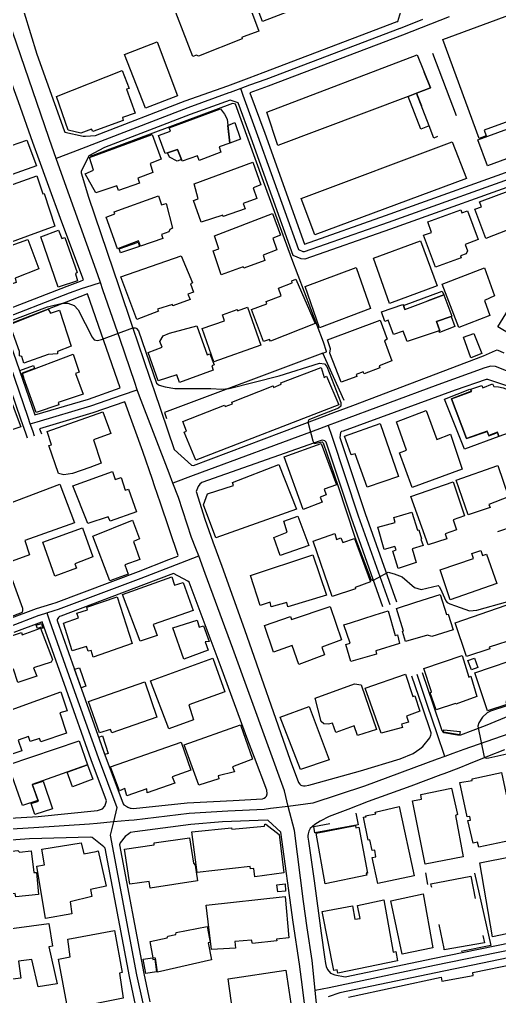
# Model space of a CAD drawing. Header units: millimetres. Extents: x 198785 to 203305, y 542885 to 545889.
# Drawn here: x 201759.8 to 201891.8, y 543112 to 543380.9 of the extents above; entities that cross this region are included whole.
import ezdxf

# ---------------------------------------------------------------- set-up
doc = ezdxf.new("R2010")
doc.units = ezdxf.units.MM
doc.linetypes.add('FENCE_25K', pattern=[54.3, 28.7, -9.2, -16.4])
doc.linetypes.add('HIDDEN_BULD_25K', pattern=[28.8, 18.4, -10.4])
for name, color, linetype in [('A0013117', 253, 'Continuous'), ('A0023217', 253, 'Continuous'), ('B0014111', 253, 'Continuous'), ('B0014112', 253, 'Continuous'), ('B0014113', 253, 'Continuous'), ('B0014114', 253, 'Continuous'), ('B0014116', 253, 'Continuous'), ('B0024120', 253, 'Continuous'), ('F0017111', 253, 'Continuous'), ('F0047224', 253, 'Continuous')]:
    doc.layers.add(name, color=color, linetype=linetype)

msp = doc.modelspace()

# ---------------------------------------------------------------- linework, layer by layer
at = {"layer": 'A0013117'}
for points in [[(201761.04, 543382.76), (201764.54, 543371.44), (201772.02, 543350.36), (201772.24, 543349.91), (201777.26, 543348.82), (201777.96, 543348.86), (201780.69, 543349.01), (201805.34, 543358.52), (201817.03, 543362.72), (201822.95, 543364.91), (201826.78, 543366.33), (201863.66, 543380.35), (201863.79, 543380.4), (201864.66, 543383.14), (201865.05, 543385.58), (201865.05, 543386.98), (201864.96, 543388.07), (201864.7, 543389.4), (201854.72, 543416.24), (201854, 543417.73), (201853.84, 543417.89)], [(201877.95, 543381.71), (201865.11, 543376.62), (201828.19, 543362.58), (201823.16, 543360.72), (201827.22, 543349.64), (201838.14, 543319.11), (201860.47, 543326.95), (201900.86, 543341.46), (201914.77, 543346.89), (201916.38, 543346.96), (201917.12, 543346.85), (201921.56, 543345.62), (201930.93, 543341.74), (201935.21, 543341.29), (201935.7, 543341.36), (201936.05, 543341.49), (201936.37, 543341.69), (201950.27, 543365.21), (201963.04, 543387.94)], [(201762, 543265.64), (201761.49, 543267.08), (201760.26, 543270.66), (201751.74, 543295.42), (201750.74, 543298.98), (201772.85, 543307.55), (201776.56, 543308.93), (201777.41, 543309.29), (201771.45, 543325.17), (201767.5, 543335.98), (201765.19, 543342.32), (201763.47, 543347.12), (201759.45, 543358.32), (201752.51, 543377.15), (201752.2, 543377.33), (201751.75, 543377.52), (201751.44, 543377.61), (201751.09, 543377.67)], [(201817.68, 543358.71), (201806.74, 543354.77), (201783.15, 543345.67), (201778.79, 543343.37), (201776.74, 543339.09), (201776.72, 543338.77), (201778.75, 543332.04), (201785.53, 543312.04), (201787, 543307.69), (201790.88, 543296.24), (201795.54, 543282.47), (201796.78, 543278.81), (201802.27, 543262.57), (201807.03, 543258.29), (201807.59, 543258.2), (201841.6, 543271), (201846.24, 543272.75), (201851.43, 543274.7), (201887.35, 543288.36), (201890.71, 543289.86), (201891.19, 543290), (201892.97, 543289.14)], [(201902.27, 543337.72), (201861.81, 543323.18), (201838.27, 543314.92), (201837.23, 543315.07), (201835.01, 543316), (201823.46, 543348.28), (201819.91, 543357.96), (201817.68, 543358.71)], [(201778.5, 543305.38), (201774.27, 543303.81), (201755.57, 543296.56), (201764, 543272.06), (201778.72, 543276.46), (201787.43, 543279.5), (201778.5, 543305.38)], [(201891.32, 543239.98), (201899.99, 543242.91), (201910.05, 543246.31), (201907.28, 543254.49), (201905.88, 543258.64), (201905.24, 543260.53), (201900.81, 543272.66), (201898.92, 543277.84), (201897.58, 543278.79), (201897.03, 543279.02), (201895.44, 543279.55), (201888.6, 543281.86), (201888.1, 543281.81), (201879.62, 543278.86), (201848.78, 543267.61), (201848.35, 543267.51), (201848.04, 543267.27), (201847.86, 543265.88), (201854.84, 543244.97), (201863.47, 543220.6)], [(201756.84, 543215.91), (201764.48, 543218.8), (201768.67, 543220.11), (201769.81, 543220.47), (201792.49, 543229.02), (201800.85, 543232.25), (201803.35, 543233.15), (201803.44, 543233.36), (201798.54, 543247.78), (201796.9, 543252.58), (201796.31, 543254.33), (201793.69, 543262.05), (201788.78, 543275.73), (201779.96, 543272.65), (201765.31, 543268.28), (201765.78, 543266.87)], [(201859.7, 543219.26), (201851.05, 543243.67), (201844.07, 543264.61), (201843.77, 543264.95), (201842.99, 543265.11), (201842.43, 543264.97), (201809.88, 543253.52), (201809.32, 543253.02), (201808.91, 543252.42), (201808.4, 543250.99), (201810.71, 543243.37), (201812.95, 543237.14), (201815.37, 543230.42), (201821.64, 543212.98), (201834.24, 543177.05), (201836.49, 543170.87), (201836.88, 543170.39), (201837.1, 543170.19), (201837.43, 543170.1), (201837.84, 543169.98), (201838.34, 543170), (201839.34, 543170.11), (201840.37, 543170.41), (201853.59, 543174.14), (201864.43, 543177.42), (201868.01, 543178.86), (201869.89, 543180.15), (201870.7, 543180.82), (201872.6, 543183.2), (201872.94, 543183.96), (201872.97, 543184.27), (201872.95, 543184.56), (201870.59, 543191.61), (201867.71, 543200.18)], [(201802.15, 543228.46), (201793.91, 543225.28), (201771.12, 543216.69), (201770.78, 543216.58), (201770.5, 543216.28), (201770.17, 543215.72), (201770.1, 543215.47), (201776.34, 543197.9), (201783.25, 543178.47), (201788.27, 543164.98), (201788.43, 543164.78), (201789.3, 543164.25), (201789.6, 543164.06), (201790.17, 543163.86), (201790.52, 543163.8), (201791.15, 543163.75), (201805.88, 543165.29), (201818.53, 543165.9), (201826.6, 543166.42), (201827.1, 543166.61), (201827.39, 543166.88), (201827.67, 543167.14), (201827.93, 543167.79), (201827.8, 543168.73), (201824.4, 543177.77), (201822.58, 543182.55), (201815.19, 543202.56), (201806.42, 543226.04), (201806.02, 543226.28), (201802.15, 543228.46)], [(201870.55, 543201.14), (201873.43, 543192.56), (201875.89, 543185.23), (201876.19, 543184.86), (201876.52, 543184.64), (201880.25, 543183.99), (201881.14, 543184.01), (201887.91, 543186.62), (201905.47, 543193.81), (201905.78, 543194.05), (201905.81, 543194.22), (201904.69, 543197.75), (201895.08, 543224.5)], [(201747.73, 543160.55), (201764.86, 543161.53), (201781.26, 543163.22), (201782.55, 543163.68), (201783.22, 543164.35), (201783.46, 543164.94), (201783.55, 543165.23), (201783.69, 543165.81), (201779.49, 543177.11), (201772.57, 543196.56), (201766, 543215.08)], [(201766, 543215.08), (201765.79, 543215.01), (201758.21, 543212.16)], [(201893.2, 543179.87), (201888.49, 543178.04), (201883.26, 543175.9), (201880.58, 543174.86), (201876.43, 543173.25), (201875.69, 543172.97), (201867.37, 543169.85), (201855.63, 543165.67), (201850.09, 543163.46), (201844.98, 543161.48), (201842.45, 543160.28), (201840.95, 543159.32), (201839.68, 543158.19), (201839.53, 543157.89), (201839.33, 543157.49), (201839.16, 543156.73), (201839.11, 543156.31), (201839.09, 543155.88), (201839.22, 543154.74), (201840.77, 543143.77), (201842.74, 543129.39), (201843.68, 543122.85), (201843.94, 543121.04), (201844.11, 543120.23), (201844.48, 543119.38), (201845.27, 543118.35), (201846.49, 543117.9), (201849.34, 543117.36), (201873.49, 543122.42), (201903.56, 543128.6)], [(201827.89, 543160.55), (201815.63, 543160.03), (201806.9, 543159.36), (201791.52, 543157.34), (201790.28, 543157.08), (201789.84, 543156.79), (201788.79, 543156.01), (201787.42, 543154.24), (201787.25, 543153.76), (201793.93, 543118.29), (201795.63, 543110.5)], [(201838.17, 543110.09), (201837.32, 543116.62), (201836.77, 543120.85), (201835.03, 543132.45), (201831.6, 543157.21), (201828.13, 543160.39), (201827.89, 543160.55)], [(201779.28, 543155.79), (201762.51, 543155.37), (201748.51, 543154.34)], [(201759.44, 543071.78), (201761.09, 543069.9), (201761.27, 543069.79), (201762.01, 543069.5), (201777.04, 543066.99), (201796.62, 543064.6), (201797.15, 543064.77), (201799.61, 543067.11), (201799.52, 543068.39), (201799.52, 543068.53), (201797.18, 543082.33), (201795.67, 543090.81), (201793.19, 543102.48), (201791.71, 543109.67), (201790.01, 543117.5), (201783.36, 543152.82), (201782.95, 543153.13), (201779.76, 543155.71), (201779.28, 543155.79)], [(201916.4, 543127.31), (201904.39, 543124.68), (201874.31, 543118.5), (201847.9, 543112.97), (201844.69, 543111.84)]]:
    msp.add_lwpolyline(points, dxfattribs=at)
at = {"layer": 'A0023217'}
for points in [[(201769.87, 543342.69), (201768, 543347.93), (201767.8, 543348.5), (201756.84, 543380.61), (201753.5, 543390.38), (201750.48, 543399.22), (201742.07, 543423.03), (201735.19, 543438.31), (201733.62, 543441.8)], [(201870.6, 543380.95), (201864.45, 543378.51), (201864.38, 543378.49), (201827.48, 543364.45), (201823.06, 543362.82), (201820.6, 543361.91)], [(201820.6, 543361.91), (201817.72, 543360.84), (201817.36, 543360.71), (201806.04, 543356.65), (201774.44, 543344.45), (201769.87, 543342.69)], [(201936.03, 543335.41), (201933.43, 543337.89), (201920.91, 543343.72), (201916.7, 543344.89), (201916.28, 543344.95), (201915.19, 543344.91), (201901.56, 543339.59), (201861.14, 543325.06), (201838.07, 543316.97), (201837.77, 543317.01), (201836.6, 543317.5), (201825.34, 543348.96), (201821.28, 543360.03), (201820.6, 543361.91)], [(201782.04, 543308.55), (201781.31, 543310.61), (201771.8, 543337.28), (201769.87, 543342.69)], [(201762.74, 543269.6), (201762.13, 543271.36), (201753.65, 543296.02), (201753.15, 543297.77), (201773.56, 543305.68), (201777.12, 543307), (201777.97, 543307.27), (201782.04, 543308.55)], [(201792.17, 543279.03), (201791.5, 543280.99), (201787.42, 543292.89), (201782.73, 543306.54), (201782.04, 543308.55)], [(201902.16, 543279.53), (201898.72, 543282.18), (201890.71, 543285.37), (201889.42, 543285.49), (201887.73, 543285.09), (201874.86, 543280.32), (201847.13, 543270.05), (201844.67, 543269.14)], [(201762.74, 543269.6), (201764.65, 543270.17), (201779.34, 543274.56), (201788.11, 543277.61), (201792.17, 543279.03)], [(201801.96, 543253.32), (201800.92, 543256.03), (201792.78, 543277.27), (201792.17, 543279.03)], [(201763.89, 543266.25), (201763.4, 543267.68), (201762.74, 543269.6)], [(201844.67, 543269.14), (201842.25, 543268.24), (201807.57, 543255.4), (201801.96, 543253.32)], [(201844.67, 543269.14), (201845.63, 543266.24), (201852.94, 543244.32), (201861.59, 543219.93)], [(201809.07, 543233.28), (201808.28, 543235.28), (201807.07, 543238.37), (201803.47, 543249.38), (201801.96, 543253.32)], [(201767.24, 543217.57), (201769.32, 543218.22), (201770.47, 543218.58), (201793.2, 543227.15), (201804.16, 543231.38), (201809.07, 543233.28)], [(201833.68, 543164.32), (201832.61, 543168.55), (201818.42, 543207.77), (201810.85, 543228.42), (201809.07, 543233.28)], [(201724.25, 543202.99), (201728.41, 543204.06), (201731.36, 543204.82), (201757.52, 543214.04), (201765.13, 543216.91), (201765.24, 543216.94), (201767.24, 543217.57)], [(201767.24, 543217.57), (201768.01, 543215.39), (201774.46, 543197.23), (201781.37, 543177.79), (201786.5, 543164.01), (201785.58, 543160.02)], [(201876.72, 543178.05), (201874.63, 543184.28), (201872.01, 543192.09), (201869.13, 543200.66)], [(201909.39, 543189.53), (201906.98, 543188.7), (201882.01, 543180), (201878.92, 543178.86), (201876.72, 543178.05)], [(201876.72, 543178.05), (201874.62, 543177.28), (201854.61, 543169.9), (201840.49, 543165.2), (201838.41, 543164.93), (201833.68, 543164.32)], [(201833.68, 543164.32), (201828.77, 543163.69), (201827.08, 543163.47), (201817.08, 543162.96), (201806.39, 543162.33), (201791.34, 543160.54), (201789.82, 543160.41), (201785.58, 543160.02)], [(201841.06, 543113.58), (201840.68, 543117.35), (201840.22, 543121.85), (201838.89, 543130.92), (201837.9, 543138.11), (201835.37, 543157.67), (201833.68, 543164.32)], [(201785.58, 543160.02), (201781.13, 543159.62), (201779.05, 543159.43), (201763.68, 543158.45), (201748.36, 543157.46), (201746.68, 543157.32), (201742.85, 543157)], [(201785.58, 543160.02), (201784.73, 543156.35), (201791.97, 543117.9), (201793.67, 543110.09), (201795.15, 543102.89), (201797.63, 543091.19), (201799.15, 543082.67), (201801.51, 543068.73), (201801.68, 543064.12), (201801.86, 543059.22)], [(201920.61, 543130.6), (201918.21, 543130.03), (201903.97, 543126.64), (201873.9, 543120.46), (201844.92, 543114.39), (201841.06, 543113.58)], [(201849.34, 543056.48), (201847.53, 543062.11), (201845.31, 543080.23), (201843.53, 543093.9), (201841.69, 543107.36), (201841.32, 543110.94), (201841.06, 543113.58)]]:
    msp.add_lwpolyline(points, dxfattribs=at)
at = {"layer": 'B0014111'}
for points in [[(201842.63, 543386.62), (201826.58, 543380.36), (201819.12, 543400.04), (201835.04, 543406.12), (201842.63, 543386.62)], [(201818.8, 543395.98), (201825.55, 543377.7), (201821.3, 543376.14), (201820.9, 543376), (201821.04, 543375.6), (201809, 543370.88), (201808.41, 543371.16), (201807.46, 543370.76), (201800.55, 543388.64), (201807.57, 543391.35), (201807.9, 543392.37), (201809.36, 543392.95), (201810.2, 543392.65), (201818.8, 543395.98)], [(201914.84, 543382.46), (201919.15, 543369.29), (201920.82, 543369.98), (201923.37, 543362.51), (201916.06, 543359.81), (201915.75, 543360.74), (201887.59, 543350.45), (201888.12, 543348.89), (201886.19, 543348.21), (201876.18, 543375.46), (201906.3, 543386.6), (201905.91, 543387.45), (201912.98, 543390.15), (201915.55, 543382.99), (201914.84, 543382.46)], [(201903.39, 543346.12), (201888.47, 543340.69), (201885.83, 543347.83), (201900.61, 543353.26), (201903.39, 543346.12)], [(201761.82, 543347.73), (201764.4, 543340.65), (201745.26, 543333.84), (201742.87, 543341.02), (201751.92, 543343.71), (201752.68, 543341.65), (201754.05, 543342.23), (201753.42, 543344.15), (201755.67, 543344.87), (201755.44, 543345.49), (201761.82, 543347.73)], [(201764.51, 543337.87), (201766.14, 543332.91), (201766.52, 543333.03), (201769.52, 543324.09), (201751.65, 543317.51), (201746.76, 543331.53), (201764.51, 543337.87)], [(201770.5, 543322.97), (201771.45, 543320.66), (201772.23, 543320.93), (201775.61, 543311.25), (201775.15, 543310.91), (201775.7, 543308.98), (201770.39, 543307.25), (201765.62, 543321.12), (201770.5, 543322.97)], [(201835.91, 543246.16), (201813.72, 543238.25), (201810.4, 543247.3), (201811.47, 543250.36), (201818.66, 543252.68), (201818.31, 543253.45), (201831.06, 543258.47), (201835.91, 543246.16)], [(201889.11, 543207.66), (201882.73, 543205.55), (201879.58, 543214.85), (201893.61, 543219.68), (201896.41, 543210.51), (201888.92, 543208.13), (201889.11, 543207.66)], [(201881.48, 543205.83), (201883.36, 543199.92), (201883.93, 543200.15), (201885.59, 543194.52), (201879.8, 543192.46), (201879.64, 543192.65), (201874.35, 543190.86), (201872.7, 543195.61), (201873.09, 543195.81), (201870.95, 543202.27), (201881.48, 543205.83)], [(201814.62, 543171.89), (201809.07, 543170.18), (201805.05, 543181.26), (201820.57, 543186.79), (201823.84, 543177.31), (201818.39, 543175.24), (201818.89, 543173.81), (201814.4, 543172.73), (201814.62, 543171.89)], [(201768.83, 543163.67), (201764.02, 543162.09), (201762.95, 543165.09), (201764.99, 543165.76), (201763.38, 543170.35), (201766.3, 543171.28), (201768.83, 543163.67)], [(201881.83, 543150.44), (201871.36, 543148.4), (201867.86, 543165.84), (201870.35, 543166.28), (201870.17, 543167.57), (201878.55, 543169.29), (201880.19, 543162.04), (201879.64, 543161.8), (201881.83, 543150.44)], [(201827.53, 543159.45), (201831.18, 543156.59), (201832.48, 543146), (201824.45, 543144.95), (201824.18, 543147.19), (201823.28, 543147.08), (201823.17, 543147.75), (201808.59, 543146.14), (201807.12, 543157.32), (201818.07, 543158.45), (201818.13, 543158.04), (201827.13, 543158.87), (201827.21, 543159.4), (201827.53, 543159.45)]]:
    msp.add_lwpolyline(points, dxfattribs=at)
at = {"layer": 'B0014112'}
for points in [[(201804.32, 543342.41), (201803.26, 543345.18), (201800.49, 543344.24), (201799.82, 543344.01), (201797.97, 543348.99), (201801.27, 543350.21), (201800.89, 543351.16), (201815.04, 543356.36), (201816.18, 543354.91), (201816.86, 543353.52), (201817.65, 543346.91), (201814.68, 543345.85), (201815.15, 543344.44), (201809.17, 543342.08), (201808.69, 543343.38), (201804.5, 543341.93), (201804.32, 543342.41)], [(201792.79, 543335.91), (201786.96, 543333.86), (201786.49, 543335.15), (201780.75, 543333.25), (201777.82, 543338.47), (201780.16, 543339.44), (201779.04, 543342.93), (201796.22, 543349.24), (201798.72, 543342.45), (201795.68, 543341.32), (201796.43, 543338.86), (201792.31, 543337.29), (201792.79, 543335.91)], [(201821.85, 543328.79), (201815.75, 543326.67), (201815.67, 543327.06), (201809.77, 543325.11), (201807.61, 543331.11), (201808.95, 543331.53), (201807.83, 543335.69), (201823.95, 543341.63), (201826.17, 543335.45), (201824.03, 543334.56), (201825.08, 543331.62), (201821.32, 543330.26), (201821.85, 543328.79)], [(201798.02, 543332.38), (201798.83, 543329.88), (201800.07, 543330.29), (201801.88, 543323.45), (201801.13, 543323.11), (201800.86, 543322.45), (201798.83, 543321.71), (201799.15, 543320.68), (201793.01, 543318.51), (201792.45, 543320.02), (201786.7, 543317.8), (201783.56, 543326.54), (201786.02, 543327.4), (201785.83, 543328.02), (201798.02, 543332.38)], [(201894.88, 543333.96), (201895.87, 543331.22), (201897.6, 543331.93), (201901.12, 543321.94), (201895.22, 543319.54), (201893.85, 543322.93), (201888.07, 543320.66), (201885.01, 543328.69), (201886.86, 543329.4), (201886.32, 543330.76), (201894.88, 543333.96)], [(201827.26, 543314.6), (201821.44, 543312.47), (201821.31, 543312.89), (201815.26, 543310.68), (201813.03, 543317.29), (201814.59, 543317.78), (201813.39, 543321.34), (201829.37, 543327.57), (201831.53, 543321.55), (201829.41, 543320.7), (201830.53, 543317.51), (201826.78, 543316.02), (201827.26, 543314.6)], [(201881.11, 543328.58), (201881.41, 543327.75), (201883.02, 543328.3), (201885.92, 543320.33), (201882.35, 543318.96), (201882.98, 543317.28), (201882.63, 543316.46), (201881.1, 543315.89), (201881.25, 543315.31), (201874.21, 543312.77), (201870.9, 543321.58), (201873.1, 543322.34), (201872.05, 543325.2), (201881.11, 543328.58)], [(201758.85, 543308.5), (201752.75, 543306.56), (201749.46, 543315.91), (201762.02, 543320.38), (201765.05, 543312.31), (201758.53, 543309.7), (201758.85, 543308.5)], [(201874.64, 543307.65), (201861.57, 543302.77), (201857.09, 543315.2), (201870.04, 543320.04), (201874.64, 543307.65)], [(201806.68, 543303.83), (201801.94, 543302.11), (201801.82, 543302.5), (201797.76, 543301.15), (201798.03, 543300.67), (201792.03, 543298.39), (201787.67, 543310.07), (201804.23, 543315.9), (201807.35, 543308.45), (201806.84, 543308.14), (201807.59, 543305.89), (201806.1, 543305.32), (201806.68, 543303.83)], [(201856.3, 543301.39), (201842.26, 543296.05), (201838.3, 543307.45), (201852.34, 543312.67), (201856.3, 543301.39)], [(201889.15, 543299.42), (201880.63, 543296.16), (201876.02, 543308.12), (201887.65, 543312.54), (201890.43, 543304.84), (201887.65, 543303.62), (201889.15, 543299.42)], [(201841.07, 543297.21), (201828.8, 543292.38), (201828.56, 543292.89), (201826.85, 543292.31), (201823.54, 543301.11), (201827.83, 543302.67), (201827.57, 543303.32), (201831.73, 543304.87), (201831.02, 543307), (201834.77, 543308.45), (201834.64, 543309.02), (201835.81, 543309.49), (201841.07, 543297.21)], [(201878.53, 543299.22), (201874.49, 543297.84), (201875.37, 543295.27), (201875.21, 543295.21), (201866.42, 543292.27), (201865.33, 543295.1), (201862.67, 543294.24), (201861.18, 543298.13), (201860.23, 543297.8), (201859.35, 543300.43), (201865.24, 543302.49), (201865.35, 543302.21), (201865.79, 543301.13), (201876.52, 543305.17), (201878.69, 543299.27), (201878.53, 543299.22)], [(201897.74, 543305), (201906.35, 543299.9), (201905.61, 543298.12), (201907.83, 543296.75), (201903.36, 543289.13), (201891.37, 543296.33), (201895.98, 543303.96), (201896.9, 543303.48), (201897.74, 543305)], [(201767.69, 543301.15), (201768.26, 543300.05), (201770.78, 543300.92), (201774.01, 543291.03), (201770.2, 543289.5), (201770.21, 543288.89), (201767.61, 543288.7), (201760.94, 543286.35), (201760.38, 543288.19), (201759.75, 543288.33), (201759.8, 543289.51), (201757.12, 543297.02), (201767.69, 543301.15)], [(201822.49, 543301.76), (201826.18, 543291.26), (201813.2, 543286.71), (201809.98, 543295.83), (201816.17, 543298), (201815.61, 543299.64), (201819.61, 543301.13), (201819.75, 543300.7), (201822.49, 543301.76)], [(201858.86, 543285.02), (201854.55, 543283.42), (201854.27, 543283.94), (201852.37, 543283.25), (201852.57, 543282.7), (201848.26, 543281.08), (201845.15, 543289.04), (201845.32, 543290.25), (201844.45, 543292.75), (201858.93, 543298.19), (201860.87, 543292.92), (201860.13, 543292.49), (201862.21, 543286.95), (201858.66, 543285.6), (201858.86, 543285.02)], [(201808.56, 543296.64), (201811.39, 543288.6), (201812.13, 543288.88), (201813.29, 543285.86), (201812.63, 543285.61), (201813.01, 543284.36), (201803.8, 543281.03), (201803.01, 543283.13), (201797.9, 543281.48), (201795.19, 543289.31), (201799.02, 543290.69), (201798.4, 543292.26), (201799.24, 543293.87), (201800.98, 543294.6), (201808.56, 543296.64)], [(201770.61, 543274.82), (201764.39, 543272.79), (201760.53, 543283.52), (201774.56, 543288.79), (201776.22, 543283.88), (201775.2, 543283.45), (201777.25, 543277.8), (201770.42, 543275.52), (201770.61, 543274.82)], [(201755.82, 543280.26), (201760.14, 543268.8), (201753.82, 543266.7), (201754.29, 543265.12), (201750.93, 543263.96), (201750.28, 543265.31), (201743.97, 543263.22), (201743.42, 543264.72), (201739.91, 543274.42), (201745.14, 543276.29), (201746.82, 543276.88), (201746.83, 543276.84), (201748.47, 543272.62), (201750.65, 543273.36), (201749.09, 543277.58), (201749.04, 543277.73), (201755.82, 543280.26)], [(201878.55, 543276.51), (201882.72, 543265.56), (201888.42, 543267.56), (201888.84, 543266.36), (201891.27, 543267.26), (201891.58, 543266.11), (201882.14, 543262.64), (201876.68, 543276.46), (201883.66, 543279.2), (201884.11, 543278.59), (201878.55, 543276.51)], [(201891.5, 543279.85), (201892.79, 543279.54), (201894.48, 543278.89), (201895.47, 543278.26), (201896.16, 543277.64), (201896.82, 543277.88), (201900.08, 543269.18), (201891.61, 543266.12), (201891.28, 543267.29), (201888.85, 543266.37), (201888.43, 543267.58), (201882.73, 543265.59), (201878.57, 543276.5), (201884.12, 543278.57), (201883.91, 543279.17), (201886.94, 543280.22), (201887.21, 543279.52), (201889.86, 543280.63), (201890.26, 543279.92), (201891.5, 543279.85)], [(201774.37, 543255.95), (201771.92, 543255.63), (201770.47, 543255.94), (201767.8, 543263.62), (201768.54, 543263.84), (201767.34, 543267.5), (201782.71, 543272.97), (201784.89, 543266.97), (201780.08, 543265.23), (201782.2, 543258.76), (201779.1, 543257.63), (201774.37, 543255.95)], [(201859.01, 543269.69), (201863.97, 543255.12), (201855.4, 543252.2), (201852.1, 543261.39), (201851.03, 543261.08), (201849.15, 543266.26), (201859.01, 543269.69)], [(201842.99, 543248.04), (201837.74, 543246.07), (201832.57, 543260.5), (201842.78, 543264.17), (201846.97, 543252.87), (201843.58, 543251.62), (201844.15, 543250.11), (201842.45, 543249.47), (201842.99, 543248.04)], [(201889.19, 543246.57), (201883.18, 543244.61), (201879.88, 543254.14), (201891.31, 543258.19), (201894.24, 543249.51), (201888.83, 543247.41), (201889.19, 543246.57)], [(201785.37, 543256.53), (201786.09, 543254.34), (201787.69, 543254.86), (201788.81, 543251.36), (201789.71, 543251.6), (201791.9, 543245.43), (201784.68, 543242.81), (201784.15, 543244), (201778.52, 543242.21), (201774.47, 543252.57), (201785.37, 543256.53)], [(201770.83, 543253.03), (201774.91, 543242.34), (201761.19, 543237.49), (201762.49, 543233.6), (201757.76, 543231.78), (201756.24, 543235.68), (201755.39, 543235.44), (201755.78, 543234.1), (201755.22, 543233.98), (201751.28, 543245.03), (201751.82, 543245.15), (201752.01, 543244.52), (201757.5, 543246.59), (201757.11, 543247.78), (201770.83, 543253.03)], [(201877.34, 543238), (201872.13, 543236.28), (201867.43, 543249.62), (201879, 543253.67), (201882.13, 543244.33), (201879, 543243.18), (201879.93, 543240.46), (201876.85, 543239.35), (201877.34, 543238)], [(201839.31, 543236.15), (201831.43, 543233.4), (201829.68, 543238.29), (201833.43, 543239.82), (201832.47, 543242.79), (201836.29, 543244.18), (201839.31, 543236.15)], [(201867.65, 543245.29), (201869.26, 543240.39), (201869.56, 543240.46), (201870.37, 543238), (201870.19, 543237.91), (201870.75, 543236.12), (201867.79, 543235.2), (201868.9, 543231.42), (201863.95, 543229.81), (201862.41, 543234.59), (201863.32, 543234.92), (201863.04, 543235.88), (201860.06, 543235.07), (201858.28, 543241.17), (201863.07, 543242.5), (201862.69, 543243.81), (201867.65, 543245.29)], [(201775.42, 543229.9), (201769.5, 543227.73), (201766.2, 543237.05), (201777.06, 543241), (201779.95, 543233), (201774.98, 543231.13), (201775.42, 543229.9)], [(201789.65, 543228.28), (201784.6, 543226.41), (201779.97, 543238.73), (201790.8, 543243.1), (201792.74, 543237.93), (201791.16, 543237.22), (201792.89, 543232.24), (201788.75, 543230.82), (201789.65, 543228.28)], [(201846.48, 543239.47), (201846.96, 543237.74), (201848.18, 543238.22), (201848.67, 543236.94), (201851.95, 543238.09), (201856.28, 543226.11), (201852.08, 543224.6), (201852.19, 543224.17), (201845.75, 543222.11), (201840.51, 543237.3), (201846.48, 543239.47)], [(201844.23, 543222.47), (201833.61, 543219.21), (201833.25, 543220.48), (201829.01, 543219.25), (201828.68, 543220.49), (201825.94, 543219.57), (201823.32, 543227.87), (201840.46, 543233.58), (201844.23, 543222.47)], [(201886.68, 543234.76), (201887.11, 543233.38), (201888.17, 543233.76), (201891.09, 543225.71), (201878.21, 543221.21), (201875.49, 543229.42), (201884.62, 543232.55), (201884.17, 543233.92), (201886.68, 543234.76)], [(201801.65, 543227.48), (201802.4, 543225.17), (201804.75, 543225.92), (201807.49, 543218.25), (201796.56, 543214.37), (201797.64, 543211.31), (201792.97, 543209.8), (201788.14, 543222.66), (201801.65, 543227.48)], [(201790.76, 543209.16), (201780.05, 543205.42), (201779.45, 543207.26), (201778.64, 543207.03), (201778.23, 543208.29), (201774.22, 543207.11), (201771.89, 543214.72), (201775.97, 543216.2), (201775.52, 543217.53), (201778.43, 543218.46), (201778.26, 543219.12), (201786.65, 543221.97), (201790.76, 543209.16)], [(201875.5, 543222.6), (201877.17, 543217.11), (201877.66, 543217.27), (201879.02, 543212.95), (201873.13, 543211.09), (201872.02, 543211.45), (201865.93, 543209.68), (201865.07, 543212.42), (201865.38, 543212.59), (201863.48, 543218.81), (201868.78, 543220.49), (201875.5, 543222.6)], [(201845.17, 543219.35), (201848.31, 543210.12), (201842.9, 543208.13), (201843.63, 543206.06), (201836.55, 543203.38), (201834.77, 543208.58), (201829.66, 543206.78), (201827.16, 543214.08), (201834.32, 543216.58), (201834.62, 543215.79), (201845.17, 543219.35)], [(201861.13, 543218.18), (201863.08, 543211.38), (201863.71, 543211.57), (201864.3, 543209.15), (201857.76, 543207.12), (201857.97, 543206.26), (201850.93, 543204.2), (201849.53, 543208.89), (201850.67, 543209.24), (201848.98, 543214.25), (201850.76, 543214.83), (201857.57, 543217.03), (201861.13, 543218.18)], [(201808.62, 543215.62), (201809.21, 543213.68), (201810.38, 543214.05), (201811.9, 543209.69), (201810.86, 543209.65), (201811.64, 543207.33), (201804.97, 543204.85), (201801.94, 543213.45), (201808.62, 543215.62)], [(201765.51, 543213.41), (201768.82, 543204.73), (201768.45, 543203.98), (201763.61, 543202.49), (201764.52, 543200.15), (201759.3, 543198.43), (201758.08, 543202.09), (201757.88, 543201.95), (201754.93, 543210.31), (201760.28, 543212.16), (201760.46, 543211.53), (201765.51, 543213.41)], [(201899.03, 543205.85), (201899.24, 543205.59), (201899.92, 543205.73), (201901.34, 543201.7), (201900.81, 543201.62), (201901.82, 543198.63), (201899.79, 543198), (201900.62, 543195.62), (201893.57, 543193.15), (201893.81, 543192.33), (201888.46, 543190.62), (201884.97, 543201.05), (201899.03, 543205.85)], [(201807.64, 543188.1), (201800.88, 543185.64), (201795.8, 543198.89), (201812.98, 543205.1), (201816.28, 543195.89), (201806.3, 543192.3), (201807.64, 543188.1)], [(201865.92, 543200.75), (201867.92, 543194.59), (201868.48, 543194.78), (201869.85, 543190.53), (201866.24, 543189.16), (201866.73, 543187.54), (201864.8, 543186.93), (201865.08, 543186.07), (201859.23, 543184.47), (201854.86, 543196.81), (201865.92, 543200.75)], [(201797.54, 543188.87), (201785.14, 543184.6), (201784.76, 543185.47), (201781.77, 543184.54), (201778.77, 543193.2), (201794.22, 543198.63), (201797.54, 543188.87)], [(201853.7, 543197.77), (201857.95, 543185.49), (201852.69, 543183.8), (201851.85, 543186.45), (201846.81, 543184.66), (201845.85, 543187.23), (201844.73, 543186.9), (201843.5, 543187.01), (201842.76, 543187.66), (201841.1, 543194.1), (201851.9, 543198.08), (201853.7, 543197.77)], [(201772.68, 543184.48), (201765.64, 543182.06), (201765.24, 543182.96), (201762.72, 543182.14), (201762.23, 543183.52), (201759.37, 543182.52), (201760.44, 543179.57), (201754.71, 543177.65), (201751.04, 543188.63), (201771.1, 543195.89), (201772.9, 543190.65), (201770.86, 543190.03), (201772.68, 543184.48)], [(201844.92, 543177.09), (201837.09, 543174.42), (201831.44, 543188.9), (201839.48, 543191.84), (201844.92, 543177.09)], [(201764.78, 543165.93), (201760.6, 543164.55), (201756.63, 543175.76), (201776.15, 543182.4), (201778.45, 543175.74), (201763.23, 543170.37), (201764.78, 543165.93)], [(201802.45, 543170.71), (201794.84, 543168.08), (201794.8, 543169.16), (201789.25, 543167.26), (201788.71, 543169.27), (201787.28, 543168.62), (201784.83, 543175.18), (201804.21, 543181.98), (201806.88, 543174.3), (201801.78, 543172.43), (201802.45, 543170.71)], [(201779.95, 543171.81), (201774.37, 543169.69), (201772.92, 543173.76), (201778.46, 543175.72), (201779.95, 543171.81)], [(201808.74, 543143.83), (201795.69, 543141.81), (201795.44, 543143.65), (201790.12, 543142.86), (201788.66, 543152.51), (201796.83, 543153.77), (201796.83, 543154.27), (201806.51, 543155.69), (201807.63, 543148.64), (201808.07, 543148.14), (201808.74, 543143.83)], [(201759.33, 543152.16), (201759.76, 543151.7), (201762.93, 543152.05), (201763.67, 543146.07), (201764.4, 543146.15), (201764.97, 543140.07), (201758.78, 543139.37), (201758.6, 543140.3), (201756.09, 543140.07), (201756.09, 543139.9), (201753, 543139.63), (201752.87, 543140.7), (201750.8, 543140.58), (201750.7, 543140.77), (201750.44, 543140.74), (201749.19, 543149.85), (201751.29, 543150.02), (201751.21, 543151.22), (201759.33, 543152.16)], [(201776.74, 543154.24), (201777.42, 543151.22), (201780.81, 543151.92), (201781.42, 543152.07), (201783.59, 543142.37), (201779.29, 543141.44), (201779.63, 543139.46), (201773.69, 543138.04), (201774.18, 543134.71), (201766.89, 543133.47), (201764.53, 543147.85), (201766.61, 543148.26), (201765.95, 543152.57), (201776.74, 543154.24)], [(201767.85, 543125.68), (201770.08, 543115.47), (201764.86, 543114.61), (201763.14, 543122.17), (201759.49, 543121.66), (201760.1, 543117), (201754.25, 543116.31), (201753.27, 543124.59), (201754.29, 543124.73), (201753.48, 543130.13), (201767.85, 543132.06), (201768.86, 543125.83), (201767.85, 543125.68)], [(201812.56, 543122.11), (201797.76, 543118.64), (201797.13, 543122.48), (201796.54, 543122.6), (201795.66, 543127.12), (201800.41, 543128.11), (201800.54, 543128.54), (201802.78, 543129.01), (201802.85, 543129.58), (201811.34, 543131.27), (201812.23, 543126.84), (201811.67, 543126.75), (201812.56, 543122.11)], [(201834.37, 543110.01), (201818.48, 543107.61), (201817.19, 543116.82), (201832.99, 543119.21), (201834.37, 543110.01)]]:
    msp.add_lwpolyline(points, dxfattribs=at)
at = {"layer": 'B0014113'}
for points in [[(201803.19, 543359.89), (201794.46, 543356.5), (201788.65, 543371.33), (201797.61, 543374.81), (201803.19, 543359.89)], [(201868.99, 543360.64), (201866.65, 543359.75), (201830.84, 543346.23), (201827.77, 543355.39), (201869.17, 543371.25), (201872.84, 543362.09), (201868.99, 543360.64)], [(201788.3, 543353.14), (201779.92, 543350.13), (201779.61, 543350.77), (201776.6, 543349.69), (201773.12, 543350.44), (201769.9, 543359.78), (201788.03, 543366.94), (201789.97, 543361.96), (201789.21, 543361.75), (201791.57, 543355.16), (201788.09, 543353.97), (201788.3, 543353.14)], [(201882.67, 543337.19), (201841, 543321.7), (201837.26, 543331.65), (201878.74, 543347.3), (201882.67, 543337.19)], [(201842.76, 543285.18), (201843.55, 543282.42), (201844.16, 543282.73), (201847.59, 543274.82), (201808.29, 543259.59), (201805.06, 543267.33), (201805.66, 543267.57), (201804.66, 543270.23), (201816.19, 543274.79), (201816.35, 543274.37), (201818.32, 543275.15), (201818.18, 543275.57), (201829.5, 543280.08), (201829.63, 543279.67), (201831.77, 543280.51), (201831.65, 543280.9), (201842.76, 543285.18)], [(201871.6, 543273.3), (201874.58, 543265.29), (201878.34, 543266.79), (201881.48, 543257.18), (201867.76, 543252.07), (201864.27, 543261.62), (201866.18, 543262.41), (201863.44, 543270.15), (201871.6, 543273.3)], [(201892.36, 543173.62), (201896.07, 543156.06), (201894.69, 543155.78), (201894.84, 543154.88), (201886.08, 543153.06), (201885.75, 543154.47), (201884.5, 543154.18), (201883.06, 543160.38), (201883.82, 543160.5), (201883.63, 543161.49), (201882.92, 543161.41), (201880.86, 543170.86), (201884.31, 543171.43), (201884.29, 543171.91), (201892.36, 543173.62)], [(201864.23, 543164.25), (201868.31, 543145.16), (201858.36, 543143.11), (201856.78, 543150.28), (201857.8, 543150.45), (201857.49, 543152.24), (201856.8, 543152.12), (201856.13, 543155.08), (201855.64, 543154.99), (201854.34, 543161.33), (201855.09, 543161.43), (201854.93, 543161.72), (201857.81, 543162.27), (201857.61, 543162.75), (201864.23, 543164.25)], [(201852.15, 543159.02), (201852.3, 543158.41), (201853.07, 543158.61), (201855.49, 543145.94), (201855.1, 543145.91), (201855.27, 543145.35), (201843.87, 543143), (201841.4, 543156.92), (201852.15, 543159.02)], [(201899.02, 543130.28), (201889.82, 543128.41), (201886.37, 543148.79), (201895.22, 543150.53), (201899.02, 543130.28)], [(201830.47, 543127.78), (201830.57, 543127.29), (201823.84, 543126.6), (201823.61, 543127.51), (201818.96, 543127.08), (201819.21, 543125.24), (201812.61, 543124.89), (201811.15, 543137.13), (201832.79, 543139.49), (201833.81, 543128.16), (201830.47, 543127.78)], [(201860, 543138.58), (201862.54, 543124.22), (201863.27, 543124.34), (201863.75, 543121.75), (201847.3, 543118.43), (201847.12, 543119.29), (201846.26, 543119.13), (201843.01, 543135.34), (201851.36, 543136.96), (201851.99, 543133.25), (201853.48, 543133.47), (201852.74, 543137.02), (201860, 543138.58)], [(201873.47, 543125.34), (201865.04, 543123.6), (201861.9, 543138.28), (201870.81, 543140.19), (201873.47, 543125.34)], [(201788.24, 543111.55), (201773.06, 543108.49), (201770.52, 543122.22), (201773.7, 543122.91), (201773.04, 543127.72), (201785.93, 543130.12), (201788.03, 543118.59), (201787.24, 543118.43), (201788.24, 543111.55)], [(201850.26, 543111.76), (201875.71, 543117.25), (201875.95, 543116.15), (201884.53, 543117.78), (201884.41, 543118.61), (201896.1, 543120.93), (201896.33, 543120.03), (201898.21, 543120.42), (201898.06, 543121.27), (201910.03, 543123.9), (201910.19, 543123.12), (201914.85, 543124.06)]]:
    msp.add_lwpolyline(points, dxfattribs=at)
at = {"layer": 'B0014114', "linetype": 'HIDDEN_BULD_25K', "flags": 128}
msp.add_lwpolyline([(201887.65, 543126.79), (201876.61, 543124.78), (201876.53, 543125.22), (201873.08, 543142.27), (201872.94, 543142.96), (201883.86, 543145.14), (201887.65, 543126.79)], dxfattribs=at)
at = {"layer": 'B0014116', "linetype": 'HIDDEN_BULD_25K', "flags": 128}
for points in [[(201872.42, 543351.67), (201868.99, 543360.64), (201872.84, 543362.09), (201869.17, 543371.25), (201872.92, 543372.8), (201881.11, 543351.17), (201873.71, 543348.31), (201872.42, 543351.67)], [(201872.42, 543351.67), (201870.11, 543350.74), (201866.65, 543359.75), (201868.99, 543360.64), (201872.42, 543351.67)], [(201820.59, 543347.96), (201817.66, 543346.92), (201817.08, 543351.75), (201819.01, 543352.55), (201820.59, 543347.96)], [(201804.32, 543342.41), (201803.13, 543341.96), (201801.01, 543343.02), (201800.49, 543344.24), (201803.26, 543345.18), (201804.32, 543342.41)], [(201792.75, 543318.49), (201787.57, 543316.72), (201787.21, 543317.77), (201792.38, 543319.64), (201792.75, 543318.49)], [(201865.79, 543301.13), (201865.35, 543302.21), (201876.04, 543306.18), (201876.48, 543305.18), (201865.79, 543301.13)], [(201875.21, 543295.21), (201875.37, 543295.27), (201874.49, 543297.84), (201878.53, 543299.22), (201879.52, 543296.39), (201875.32, 543294.77), (201875.21, 543295.21)], [(201886.92, 543289), (201883.88, 543287.81), (201881.89, 543293.45), (201884.75, 543294.47), (201886.92, 543289)], [(201760.87, 543282.47), (201760.48, 543282.35), (201759.83, 543284.28), (201763.59, 543285.65), (201763.87, 543284.87), (201760.48, 543283.59), (201760.87, 543282.47)], [(201765.82, 543214.66), (201766.22, 543213.33), (201765.76, 543213.26), (201765.68, 543213.64), (201764.71, 543213.3), (201764.34, 543214.23), (201765.82, 543214.66)], [(201885.8, 543202.51), (201884.09, 543201.87), (201883.1, 543204.5), (201884.88, 543205.09), (201885.8, 543202.51)], [(201777.99, 543197.4), (201776.72, 543196.95), (201774.89, 543202.05), (201776.25, 543202.47), (201777.99, 543197.4)], [(201880.93, 543184.92), (201880.77, 543184.04), (201876.42, 543184.74), (201876.5, 543185.4), (201880.93, 543184.92)], [(201784.17, 543178.89), (201783.27, 543178.57), (201781.54, 543183.38), (201782.62, 543183.77), (201784.17, 543178.89)], [(201852.89, 543159.23), (201841.04, 543157.01), (201840.72, 543158.81), (201846.94, 543159.95), (201846.58, 543161.98), (201852.16, 543163.21), (201852.89, 543159.23)], [(201832.97, 543140.97), (201830.79, 543140.79), (201830.58, 543142.74), (201832.79, 543142.95), (201832.97, 543140.97)], [(201796.37, 543122.66), (201796.43, 543122.15), (201796.99, 543122.25), (201797.49, 543118.75), (201794.55, 543118.31), (201793.81, 543122.26), (201796.37, 543122.66)]]:
    msp.add_lwpolyline(points, dxfattribs=at)
at = {"layer": 'B0024120', "linetype": 'FENCE_25K', "flags": 128}
msp.add_lwpolyline([(201884.94, 543145.94), (201889.36, 543126.05), (201875.65, 543123.2), (201871.5, 543146.02)], dxfattribs=at)
at = {"layer": 'F0017111', "elevation": 30}
for points in [[(201756.58, 543297.75), (201767.43, 543301.8), (201771.62, 543302.87), (201773.09, 543302.83), (201774.77, 543302.17), (201775.94, 543301.04), (201779.72, 543293.49), (201780.32, 543292.76), (201781.22, 543292.6), (201782.28, 543292.85), (201790.91, 543296.03), (201791.62, 543296.03), (201791.84, 543295.98), (201791.97, 543295.91), (201792.53, 543295.24), (201797.46, 543280.84), (201798.2, 543280.26), (201799.87, 543279.8), (201802.5, 543279.33), (201812.43, 543279.33), (201815.45, 543279.2), (201817.42, 543279.4), (201831.2, 543282.87), (201842.32, 543286.34), (201843.61, 543286.12), (201844.25, 543285.43), (201848.1, 543275.47), (201848.19, 543274.52), (201847.5, 543273.98), (201841.79, 543271.71), (201839.38, 543270.73), (201839.16, 543270.35), (201839.2, 543269.85), (201840.44, 543264.94), (201840.77, 543264.25), (201842.97, 543264.65), (201843.29, 543264.36), (201847.32, 543252.69), (201852.04, 543238.45), (201856.43, 543226.89), (201856.74, 543226.6), (201857.1, 543226.6), (201861.17, 543228.75), (201862.84, 543228.37), (201865.01, 543227.49), (201868.37, 543224.61), (201870.26, 543224.04), (201874.94, 543225.13), (201875.31, 543224.78), (201875.91, 543223.41), (201877.03, 543220.92), (201877.43, 543220.43), (201878.09, 543220.06), (201879.7, 543219.52), (201883.55, 543218.11), (201885.51, 543218.31), (201894.04, 543220.73)], [(201894.12, 543192.09), (201889.31, 543190.54), (201888.42, 543190.09), (201887.09, 543188.89), (201886.11, 543187.3), (201885.83, 543186.42), (201887.61, 543177.85), (201888.14, 543177.6), (201888.83, 543177.63), (201899.61, 543180.09)]]:
    msp.add_lwpolyline(points, dxfattribs=at)
at = {"layer": 'F0047224'}
for points in [[(201843.24, 543289.12), (201844.17, 543289.44), (201844.24, 543289.51), (201843.41, 543292.14), (201834.66, 543315.05), (201826.52, 543337.39), (201819.14, 543357.6), (201818.77, 543357.76), (201818.33, 543357.79), (201779.19, 543343.23)], [(201843.24, 543289.12), (201799.68, 543272.78), (201800.21, 543271.14)], [(201849.02, 543276.07), (201843.24, 543289.12)], [(201752.85, 543214.82), (201760.57, 543217.77), (201760.66, 543218.23), (201760.66, 543218.77), (201751.6, 543243.61)]]:
    msp.add_lwpolyline(points, dxfattribs=at)

doc.saveas('drawing.dxf')
